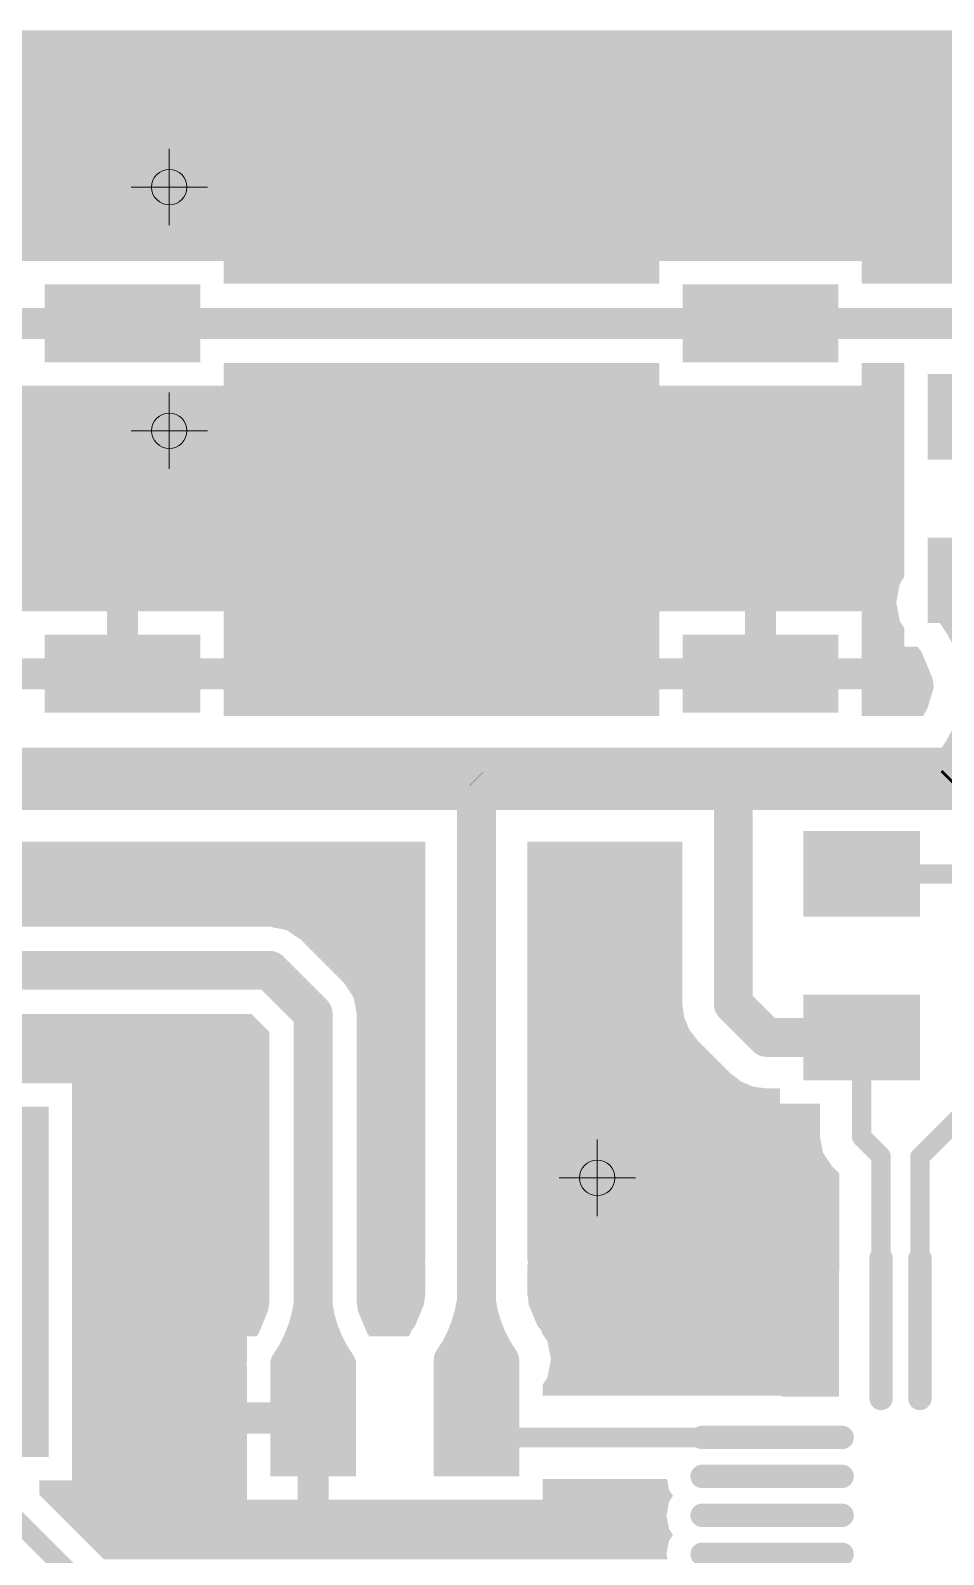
# Model space of a CAD drawing. Header units: inches. Extents: x -14 to 5184, y -66 to 1689.
# Drawn here: x 2043.98 to 2067.41, y 717.97 to 757.06 of the extents above; entities that cross this region are included whole.
import ezdxf

# ---------------------------------------------------------------- set-up
doc = ezdxf.new("R2010")
doc.units = ezdxf.units.IN
doc.header["$MEASUREMENT"] = 0
doc.layers.add('DRILL', color=7, linetype='Continuous', true_color=0xffffff)
doc.layers.add('Drill Gost', color=7, linetype='Continuous')
doc.layers.add('Poligon', color=7, linetype='Continuous')

# ---------------------------------------------------------------- blocks, each defined once
blk = doc.blocks.new('ROUND_4')
at = {"const_width": 0.015748}
blk.add_lwpolyline([(-0.007874, 0, 1), (0.007874, 0, 1)], format="xyb", close=True, dxfattribs=at)
blk = doc.blocks.new('RECTANGLE_22')
blk.add_solid([(0.02165, 0.08858), (0.02165, -0.08858), (-0.02165, 0.08858), (-0.02165, -0.08858)])
blk = doc.blocks.new('RECTANGLE_15')
blk.add_solid([(0.03937, 0.01969), (0.03937, -0.01969), (-0.03937, 0.01969), (-0.03937, -0.01969)])
blk = doc.blocks.new('RECTANGLE_11')
blk.add_solid([(0.02953, 0.02165), (0.02953, -0.02165), (-0.02953, 0.02165), (-0.02953, -0.02165)])
blk = doc.blocks.new('OBLONG_14')
at = {"const_width": 0.01181}
blk.add_lwpolyline([(0.03543, 0), (-0.03543, 0)], dxfattribs=at)
at = {"const_width": 0.00591}
for points in [[(-0.03839, 0, 1), (-0.03248, 0, 1)], [(0.03248, 0, 1), (0.03839, 0, 1)]]:
    blk.add_lwpolyline(points, format="xyb", close=True, dxfattribs=at)
blk = doc.blocks.new('OBLONG_9')
at = {"const_width": 0.01181}
blk.add_lwpolyline([(0, 0.03543), (0, -0.03543)], dxfattribs=at)
at = {"const_width": 0.00591}
for points in [[(-0.00295, 0.03543, 1), (0.00295, 0.03543, 1)], [(-0.00295, -0.03543, 1), (0.00295, -0.03543, 1)]]:
    blk.add_lwpolyline(points, format="xyb", close=True, dxfattribs=at)
blk = doc.blocks.new('RECTANGLE_10')
blk.add_solid([(0.02165, 0.02953), (0.02165, -0.02953), (-0.02165, 0.02953), (-0.02165, -0.02953)])
blk = doc.blocks.new('ROUND_1')
at = {"const_width": 0.00886}
blk.add_lwpolyline([(-0.00443, 0, 1), (0.00443, 0, 1)], format="xyb", close=True, dxfattribs=at)
blk = doc.blocks.new('ROUND_2')
at = {"const_width": 0.00984}
blk.add_lwpolyline([(-0.00492, 0, 1), (0.00492, 0, 1)], format="xyb", close=True, dxfattribs=at)
blk = doc.blocks.new('ROUND_3')
at = {"const_width": 0.007874}
blk.add_lwpolyline([(-0.003937, 0, 1), (0.003937, 0, 1)], format="xyb", close=True, dxfattribs=at)
blk = doc.blocks.new('ROUND_5')
at = {"const_width": 0.00492}
blk.add_lwpolyline([(-0.00246, 0, 1), (0.00246, 0, 1)], format="xyb", close=True, dxfattribs=at)
blk = doc.blocks.new('ROUND_32')
at = {"const_width": 0.007874}
blk.add_lwpolyline([(-0.003937, 0, 1), (0.003937, 0, 1)], format="xyb", close=True, dxfattribs=at)

msp = doc.modelspace()

# ---------------------------------------------------------------- linework, layer by layer
for points, const_width in [([(2040.7703, 749.5437), (2046.3418, 749.5437)], 0.7986), ([(2046.3418, 749.5437), (2062.7136, 749.5437)], 0.7986), ([(2062.7136, 749.5437), (2067.8297, 749.5437)], 0.7986), ([(2035.5604, 737.8643), (2055.4181, 737.8643)], 1.5972), ([(2055.4181, 737.8643), (2062.0148, 737.8643)], 1.5972), ([(2062.0148, 737.8643), (2067.5053, 737.8643)], 1.5972), ([(2067.5053, 737.8643), (2068.3893, 737.8643)], 1.5972), ([(2055.4238, 721.4746), (2055.4238, 737.8586)], 0.9983), ([(2062.0148, 732.0923), (2062.0148, 737.8643)], 0.9983), ([(2055.4181, 737.8643), (2055.4238, 737.8586)], 0.4991), ([(2067.5053, 737.8643), (2067.5559, 737.9148)], 0.4991), ([(2065.3069, 735.4261), (2068.0441, 735.4261)], 0.4991), ([(2036.8192, 732.9534), (2050.1182, 732.9534)], 0.9983), ([(2050.1182, 732.9534), (2051.2319, 731.8397)], 0.9983), ([(2062.0148, 732.0923), (2062.8737, 731.2333)], 0.9983), ([(2051.2319, 721.3735), (2051.2319, 731.8397)], 0.9983), ([(2062.8737, 731.2333), (2065.3069, 731.2333)], 0.9983), ([(2065.3069, 728.6819), (2065.3069, 731.2333)], 0.4991), ([(2066.8042, 728.1704), (2068.9029, 730.2691)], 0.4991), ([(2065.3069, 728.6819), (2065.8059, 728.1829)], 0.4991), ([(2065.8059, 723.5708), (2065.8059, 728.1829)], 0.4991), ([(2066.8042, 723.7705), (2066.8042, 728.1704)], 0.4991), ([(2066.8042, 723.5708), (2066.8042, 723.7705)], 0.4991), ([(2055.4238, 721.4746), (2055.9231, 720.9753)], 0.4991), ([(2055.9231, 720.9753), (2063.2104, 720.9753)], 0.4991), ([(2043.3446, 719.1385), (2045.501, 716.9822)], 0.4991)]:
    msp.add_lwpolyline(points, dxfattribs=dict(const_width=const_width))
for points, const_width in [([(2068.4624, 740.032, 0.1600761), (2067.4661, 742.387)], 0.8984), ([(2067.68, 738.2443, 0.111625), (2068.4624, 740.032)], 0.9983), ([(2054.7299, 722.9808, 0.1891552), (2055.3231, 725.4549)], 0.7986), ([(2055.5245, 725.4549, 0.1935995), (2056.1138, 722.9771)], 0.7986), ([(2050.5379, 722.8797, 0.1891554), (2051.1312, 725.3539)], 0.7986), ([(2051.3326, 725.3539, 0.1935995), (2051.9219, 722.876)], 0.7986)]:
    msp.add_lwpolyline(points, format="xyb", dxfattribs=dict(const_width=const_width))
at = {"layer": 'Drill Gost', "lineweight": 9, "transparency": 33554457}
for p, q in [((2047.5401, 753.0389), (2047.5401, 754.0182)), ((2047.5401, 753.0389), (2046.5609, 753.0389)), ((2047.5401, 753.0389), (2047.5401, 752.0597)), ((2047.5401, 753.0389), (2048.5194, 753.0389)), ((2047.5401, 746.7908), (2047.5401, 747.7701)), ((2047.5401, 746.7908), (2046.5609, 746.7908)), ((2047.5401, 746.7908), (2047.5401, 745.8116)), ((2047.5401, 746.7908), (2048.5194, 746.7908)), ((2058.5213, 727.6325), (2058.5213, 728.6118)), ((2058.5213, 727.6325), (2057.5421, 727.6325)), ((2058.5213, 727.6325), (2058.5213, 726.6533)), ((2058.5213, 727.6325), (2059.5006, 727.6325))]:
    msp.add_line(p, q, dxfattribs=at)
for centre in [(2047.5401, 753.0389), (2047.5401, 746.7908), (2058.5213, 727.6325)]:
    msp.add_circle(centre, 0.4542, dxfattribs=at)
at = {"layer": 'Poligon', "color": 252}
for points in [[(2011.4411, 756.8948), (2012.2496, 757.0556), (2131.1206, 756.8948), (2130.3121, 757.0556)], [(2012.6618, 757.0556), (2012.6618, 757.0556), (2129.8598, 757.0556), (2012.6618, 757.0556)], [(2010.6795, 756.5793), (2011.4034, 756.8791), (2131.9231, 756.5793), (2131.1993, 756.8791)], [(2011.4034, 756.8791), (2011.4411, 756.8948), (2131.1993, 756.8791), (2131.1206, 756.8948)], [(2009.9941, 756.1213), (2010.6102, 756.5329), (2132.651, 756.1213), (2132.035, 756.5329)], [(2010.6102, 756.5329), (2010.6795, 756.5793), (2132.035, 756.5329), (2131.9231, 756.5793)], [(2009.4112, 755.5384), (2009.9032, 756.0304), (2133.2791, 755.5384), (2132.7871, 756.0304)], [(2009.9032, 756.0304), (2009.9941, 756.1213), (2132.7871, 756.0304), (2132.651, 756.1213)], [(2009.3126, 755.3908), (2009.4112, 755.5384), (2133.4267, 755.3908), (2133.2791, 755.5384)], [(2008.9533, 754.853), (2009.3126, 755.3908), (2133.786, 754.853), (2133.4267, 755.3908)], [(2008.8645, 754.6387), (2008.9533, 754.853), (2133.9292, 754.6387), (2133.786, 754.853)], [(2008.6378, 754.0914), (2008.8645, 754.6387), (2134.1559, 754.0914), (2133.9292, 754.6387)], [(2008.5804, 753.803), (2008.6378, 754.0914), (2134.2754, 753.803), (2134.1559, 754.0914)], [(2008.5518, 753.6589), (2008.5571, 753.6857), (2126.2801, 753.6589), (2126.5524, 753.6857)], [(2008.5571, 753.6857), (2008.5804, 753.803), (2134.2987, 753.6857), (2134.2754, 753.803)], [(2017.221, 753.5971), (2016.5931, 753.6589), (2125.6522, 753.5971), (2126.2801, 753.6589)], [(2017.4933, 753.5702), (2017.221, 753.5971), (2125.5638, 753.5702), (2125.6522, 753.5971)], [(2018.2705, 753.3345), (2017.4933, 753.5702), (2124.7866, 753.3345), (2125.5638, 753.5702)], [(2018.3589, 753.3077), (2018.2705, 753.3345), (2124.7364, 753.3077), (2124.7866, 753.3345)], [(2019.1065, 752.9081), (2018.3589, 753.3077), (2123.9888, 752.9081), (2124.7364, 753.3077)], [(2019.1566, 752.8813), (2019.1065, 752.9081), (2123.9561, 752.8813), (2123.9888, 752.9081)], [(2019.8232, 752.3342), (2019.1566, 752.8813), (2123.2896, 752.3342), (2123.9561, 752.8813)], [(2019.8559, 752.3074), (2019.8232, 752.3342), (2123.2676, 752.3074), (2123.2896, 752.3342)], [(2020.4077, 751.635), (2019.8559, 752.3074), (2122.7157, 751.635), (2123.2676, 752.3074)], [(2020.4297, 751.6082), (2020.4077, 751.635), (2122.7014, 751.6082), (2122.7157, 751.635)], [(2020.6794, 751.141), (2020.4297, 751.6082), (2122.4517, 751.141), (2122.7014, 751.6082)], [(2048.9373, 750.5616), (2048.9373, 751.141), (2060.118, 750.5616), (2060.118, 751.141)], [(2065.3091, 750.5616), (2065.3091, 751.141), (2077.6878, 750.5616), (2077.6878, 751.141)], [(2048.9373, 747.9465), (2048.9373, 748.5259), (2060.118, 747.9465), (2060.118, 748.5259)], [(2065.3091, 747.9465), (2065.3091, 748.5259), (2066.4072, 747.9465), (2066.4072, 748.5259)], [(2042.1492, 745.4508), (2042.1492, 747.9465), (2066.4072, 745.4508), (2066.4072, 747.9465)], [(2042.149, 744.6522), (2042.149, 745.4508), (2066.4074, 744.6522), (2066.4074, 745.4508)], [(2042.1492, 743.3544), (2042.1492, 744.6522), (2066.4072, 743.3544), (2066.4072, 744.6522)], [(2035.6602, 743.0483), (2035.6602, 743.3544), (2066.4072, 743.0483), (2066.4072, 743.3544)], [(2035.6602, 742.8739), (2035.6602, 743.0483), (2066.2906, 742.8739), (2066.4072, 743.0483)], [(2035.6602, 742.7198), (2035.6602, 742.8739), (2066.26, 742.7198), (2066.2906, 742.8739)], [(2035.7698, 742.5558), (2035.6602, 742.7198), (2066.2274, 742.5558), (2066.26, 742.7198)], [(2042.1492, 742.387), (2042.1492, 742.5558), (2066.1938, 742.387), (2066.2274, 742.5558)], [(2042.1492, 742.1565), (2042.1492, 742.387), (2066.2397, 742.1565), (2066.1938, 742.387)], [(2045.9425, 740.9585), (2045.9425, 742.1565), (2046.7411, 740.9585), (2046.7411, 742.1565)], [(2048.9373, 740.9585), (2048.9373, 742.1565), (2060.118, 740.9585), (2060.118, 742.1565)], [(2062.3143, 740.9585), (2062.3143, 742.1565), (2063.1129, 740.9585), (2063.1129, 742.1565)], [(2065.3091, 741.9001), (2065.3091, 742.1565), (2066.2906, 741.9001), (2066.2397, 742.1565)], [(2065.3091, 741.7257), (2065.3091, 741.9001), (2066.4072, 741.7257), (2066.2906, 741.9001)], [(2065.3091, 741.258), (2065.3091, 741.7257), (2066.4072, 741.258), (2066.4072, 741.7257)], [(2065.3091, 741.1168), (2065.3091, 741.258), (2066.8462, 741.1168), (2066.7379, 741.258)], [(2065.3091, 740.9585), (2065.3091, 741.1168), (2066.9118, 740.9585), (2066.8462, 741.1168)], [(2035.072, 740.4302), (2035.207, 740.7562), (2067.1306, 740.4302), (2066.9956, 740.7562)], [(2035.207, 740.7562), (2035.3623, 740.9585), (2066.9956, 740.7562), (2066.9118, 740.9585)], [(2034.9814, 740.2116), (2035.072, 740.4302), (2067.1594, 740.2116), (2067.1306, 740.4302)], [(2034.96, 740.1599), (2034.9814, 740.2116), (2067.1437, 740.1599), (2067.1594, 740.2116)], [(2048.9373, 739.4753), (2048.9373, 740.1599), (2060.118, 739.4753), (2060.118, 740.1599)], [(2065.3091, 739.676), (2065.3091, 740.1599), (2066.9969, 739.676), (2067.1437, 740.1599)], [(2065.3091, 739.4753), (2065.3091, 739.676), (2066.8896, 739.4753), (2066.9969, 739.676)], [(2013.7244, 735.2991), (2014.6785, 736.2532), (2054.1149, 735.2991), (2054.1149, 736.2532)], [(2056.7328, 732.0923), (2056.7328, 736.2532), (2060.7058, 732.0923), (2060.7058, 736.2532)], [(2013.7244, 734.5911), (2013.7244, 735.2991), (2054.1149, 734.5911), (2054.1149, 735.2991)], [(2018.2428, 734.5053), (2017.5913, 734.5911), (2054.1149, 734.5053), (2054.1149, 734.5911)], [(2018.8499, 734.2538), (2018.2428, 734.5053), (2054.1149, 734.2538), (2054.1149, 734.5053)], [(2019.0734, 734.0824), (2018.8499, 734.2538), (2054.1149, 734.0824), (2054.1149, 734.2538)], [(2019.096, 734.073), (2019.0734, 734.0824), (2054.1149, 734.073), (2054.1149, 734.0824)], [(2050.5466, 733.9878), (2050.1182, 734.073), (2054.1149, 733.9878), (2054.1149, 734.073)], [(2050.9098, 733.7451), (2050.5466, 733.9878), (2054.1149, 733.7451), (2054.1149, 733.9878)], [(2052.0235, 732.6314), (2050.9098, 733.7451), (2054.1149, 732.6314), (2054.1149, 733.7451)], [(2052.2662, 732.2682), (2052.0235, 732.6314), (2054.1149, 732.2682), (2054.1149, 732.6314)], [(2052.3515, 731.8397), (2052.2662, 732.2682), (2054.1149, 731.8397), (2054.1149, 732.2682)], [(2056.7328, 731.7535), (2056.7328, 732.0923), (2060.7504, 731.7535), (2060.7058, 732.0923)], [(2036.8251, 731.376), (2037.2829, 731.8338), (2050.1122, 731.376), (2049.6544, 731.8338)], [(2052.3515, 725.521), (2052.3515, 731.8397), (2054.1149, 725.521), (2054.1149, 731.8397)], [(2056.7328, 731.4378), (2056.7328, 731.7535), (2060.8812, 731.4378), (2060.7504, 731.7535)], [(2036.4904, 731.0413), (2036.8251, 731.376), (2050.1122, 731.0413), (2050.1122, 731.376)], [(2056.7328, 731.1667), (2056.7328, 731.4378), (2061.0892, 731.1667), (2060.8812, 731.4378)], [(2036.4787, 730.9367), (2036.4904, 730.9956), (2050.1122, 730.9367), (2050.1122, 730.9956)], [(2036.4787, 730.0596), (2036.4787, 730.9367), (2050.1122, 730.0596), (2050.1122, 730.9367)], [(2036.4904, 730.9956), (2036.4904, 731.0413), (2050.1122, 730.9956), (2050.1122, 731.0413)], [(2056.7328, 730.3077), (2056.7328, 731.1667), (2061.9482, 730.3077), (2061.0892, 731.1667)], [(2045.0417, 724.4939), (2045.0417, 730.0596), (2050.1122, 724.4939), (2050.1122, 730.0596)], [(2056.7328, 730.0997), (2056.7328, 730.3077), (2062.2192, 730.0997), (2061.9482, 730.3077)], [(2056.7328, 729.9689), (2056.7328, 730.0997), (2062.5349, 729.9689), (2062.2192, 730.0997)], [(2056.7328, 729.9243), (2056.7328, 729.9689), (2062.8737, 729.9243), (2062.5349, 729.9689)], [(2056.7328, 729.5362), (2056.7328, 729.9243), (2063.2106, 729.5362), (2063.2106, 729.9243)], [(2056.7328, 728.6819), (2056.7328, 729.5362), (2064.2382, 728.6819), (2064.2382, 729.5362)], [(2056.7328, 728.2729), (2056.7328, 728.6819), (2064.3196, 728.2729), (2064.2382, 728.6819)], [(2056.7328, 727.9262), (2056.7328, 728.2729), (2064.5512, 727.9262), (2064.3196, 728.2729)], [(2056.7328, 727.7402), (2056.7328, 727.9262), (2064.7372, 727.7402), (2064.5512, 727.9262)], [(2056.7328, 725.521), (2056.7328, 727.7402), (2064.7372, 725.521), (2064.7372, 727.7402)], [(2052.3515, 725.4549), (2052.3515, 725.521), (2054.1017, 725.4549), (2054.1149, 725.521)], [(2052.3515, 725.3889), (2052.3515, 725.4549), (2054.1149, 725.3889), (2054.1017, 725.4549)], [(2052.3515, 725.2865), (2052.3515, 725.3889), (2054.1149, 725.2865), (2054.1149, 725.3889)], [(2056.7459, 725.4549), (2056.7328, 725.521), (2064.7372, 725.4549), (2064.7372, 725.521)], [(2056.7328, 725.3889), (2056.7459, 725.4549), (2064.7372, 725.3889), (2064.7372, 725.4549)], [(2056.7328, 725.2736), (2056.7328, 725.3889), (2064.7372, 725.2736), (2064.7372, 725.3889)], [(2052.3515, 725.286), (2052.3515, 725.2865), (2054.1116, 725.286), (2054.1149, 725.2865)], [(2052.3515, 725.2613), (2052.3515, 725.286), (2054.1149, 725.2613), (2054.1116, 725.286)], [(2052.3515, 724.6864), (2052.3515, 725.2613), (2054.1149, 724.6864), (2054.1149, 725.2613)], [(2056.7339, 725.2734), (2056.7328, 725.2736), (2064.7372, 725.2734), (2064.7372, 725.2736)], [(2056.7328, 725.2649), (2056.7339, 725.2734), (2064.7372, 725.2649), (2064.7372, 725.2734)], [(2056.7328, 725.2642), (2056.7328, 725.2649), (2064.7372, 725.2642), (2064.7372, 725.2649)], [(2056.7328, 724.632), (2056.7328, 725.2642), (2064.7272, 724.632), (2064.7272, 725.2642)], [(2052.3515, 724.4396), (2052.3515, 724.6864), (2054.0824, 724.4396), (2054.1149, 724.6864)], [(2056.7663, 724.377), (2056.7328, 724.632), (2064.7272, 724.377), (2064.7272, 724.632)], [(2045.0417, 724.2308), (2045.0417, 724.4939), (2050.0776, 724.2308), (2050.1122, 724.4939)], [(2045.0417, 723.6325), (2045.0417, 724.2308), (2049.8298, 723.6325), (2050.0776, 724.2308)], [(2052.3588, 724.384), (2052.3515, 724.4396), (2054.075, 724.384), (2054.0824, 724.4396)], [(2052.3799, 724.2238), (2052.3588, 724.384), (2054.0087, 724.2238), (2054.075, 724.384)], [(2052.5412, 723.8343), (2052.3799, 724.2238), (2053.8473, 723.8343), (2054.0087, 724.2238)], [(2056.9869, 723.8445), (2056.7663, 724.377), (2064.7272, 723.8445), (2064.7272, 724.377)], [(2052.6054, 723.6795), (2052.5412, 723.8343), (2053.7286, 723.6795), (2053.8473, 723.8343)], [(2057.111, 723.6828), (2056.9869, 723.8445), (2064.7272, 723.6828), (2064.7272, 723.8445)], [(2045.0417, 723.571), (2045.0417, 723.6325), (2049.7825, 723.571), (2049.8298, 723.6325)], [(2045.0417, 722.9496), (2045.0417, 723.571), (2049.534, 722.9496), (2049.534, 723.571)], [(2052.6108, 723.6664), (2052.6054, 723.6795), (2053.7473, 723.6664), (2053.7286, 723.6795)], [(2052.6206, 723.6428), (2052.6108, 723.6664), (2053.7314, 723.6428), (2053.7473, 723.6664)], [(2052.6755, 723.5711), (2052.6206, 723.6428), (2053.6836, 723.5711), (2053.7314, 723.6428)], [(2057.092, 723.6694), (2057.111, 723.6828), (2064.7272, 723.6694), (2064.7272, 723.6828)], [(2057.2422, 723.4445), (2057.092, 723.6694), (2064.7272, 723.4445), (2064.7272, 723.6694)], [(2057.3352, 722.9771), (2057.2422, 723.4445), (2064.7272, 722.9771), (2064.7272, 723.4445)], [(2045.0417, 722.8797), (2045.0417, 722.9496), (2049.5201, 722.8797), (2049.534, 722.9496)], [(2045.0417, 722.8098), (2045.0417, 722.8797), (2049.534, 722.8098), (2049.5201, 722.8797)], [(2045.0417, 721.8739), (2045.0417, 722.8098), (2049.534, 721.8739), (2049.534, 722.8098)], [(2057.2422, 722.5096), (2057.3352, 722.9771), (2064.7272, 722.5096), (2064.7272, 722.9771)], [(2057.1209, 722.328), (2057.2422, 722.5096), (2064.7272, 722.328), (2064.7272, 722.5096)], [(2057.1209, 722.044), (2057.1209, 722.328), (2064.7272, 722.044), (2064.7272, 722.328)], [(2045.0417, 721.4746), (2045.0417, 721.8739), (2051.231, 721.4746), (2051.231, 721.8739)], [(2063.3176, 722.0227), (2063.2104, 722.044), (2064.7272, 722.0227), (2064.7272, 722.044)], [(2045.0417, 721.0753), (2045.0417, 721.4746), (2051.6304, 721.0753), (2051.6304, 721.4746)], [(2045.0417, 719.8772), (2045.0417, 721.0753), (2049.534, 719.8772), (2049.534, 721.0753)], [(2050.8317, 719.3782), (2050.8317, 721.0753), (2051.6304, 719.3782), (2051.6304, 721.0753)], [(2057.1209, 719.6265), (2057.1209, 719.9066), (2060.3675, 719.6265), (2060.3118, 719.9066)], [(2044.2098, 719.4969), (2044.2098, 719.8772), (2049.534, 719.4969), (2049.534, 719.8772)], [(2057.1209, 719.4779), (2057.1209, 719.6265), (2060.4668, 719.4779), (2060.3675, 719.6265)], [(2044.3285, 719.3782), (2044.2098, 719.4969), (2049.534, 719.3782), (2049.534, 719.4969)], [(2044.3774, 719.3293), (2044.3285, 719.3782), (2060.3675, 719.3293), (2060.4002, 719.3782)], [(2044.728, 718.9787), (2044.3774, 719.3293), (2060.2978, 718.9787), (2060.3675, 719.3293)], [(2052.9281, 719.3782), (2052.9281, 719.3784), (2053.7267, 719.3782), (2053.7267, 719.3784)], [(2057.1209, 719.3782), (2057.1209, 719.4779), (2060.4002, 719.3782), (2060.4668, 719.4779)], [(2045.0785, 718.6282), (2044.728, 718.9787), (2060.3675, 718.6282), (2060.2978, 718.9787)], [(2031.3831, 716.5867), (2031.3831, 718.5268), (2044.6729, 716.5867), (2042.7329, 718.5268)], [(2045.2271, 718.4796), (2045.0785, 718.6282), (2060.4668, 718.4796), (2060.3675, 718.6282)], [(2045.3757, 718.331), (2045.2271, 718.4796), (2060.3675, 718.331), (2060.4668, 718.4796)], [(2045.7262, 717.9805), (2045.3757, 718.331), (2060.2978, 717.9805), (2060.3675, 718.331)], [(2045.8594, 717.8473), (2045.7262, 717.9805), (2060.3243, 717.8473), (2060.2978, 717.9805)]]:
    msp.add_solid(points, dxfattribs=at)

# ---------------------------------------------------------------- block references
at = {"xscale": 50.7125995, "yscale": 50.7125995, "zscale": 50.7125995}
for name, p in [('ROUND_4', (2047.5397, 753.0377)), ('RECTANGLE_15', (2046.3418, 749.5437)), ('RECTANGLE_15', (2062.7136, 749.5437)), ('ROUND_3', (2046.3418, 749.5437)), ('ROUND_3', (2046.3418, 749.5437)), ('ROUND_3', (2062.7136, 749.5437)), ('ROUND_3', (2062.7136, 749.5437)), ('RECTANGLE_11', (2068.5036, 747.1479)), ('ROUND_4', (2047.5397, 746.7896)), ('RECTANGLE_11', (2068.5036, 742.9551)), ('ROUND_1', (2067.4661, 742.387)), ('RECTANGLE_15', (2046.3418, 740.5592)), ('RECTANGLE_15', (2062.7136, 740.5592)), ('ROUND_4', (2055.4181, 737.8643)), ('ROUND_4', (2055.4181, 737.8643)), ('ROUND_4', (2062.0148, 737.8643)), ('ROUND_4', (2062.0148, 737.8643)), ('ROUND_4', (2067.5053, 737.8643)), ('ROUND_4', (2067.5053, 737.8643)), ('ROUND_2', (2067.68, 738.2443)), ('ROUND_2', (2055.4238, 737.8586)), ('ROUND_2', (2062.0148, 737.8643)), ('ROUND_5', (2055.4181, 737.8643)), ('ROUND_5', (2055.4238, 737.8586)), ('ROUND_5', (2067.5053, 737.8643)), ('ROUND_5', (2067.5559, 737.9148)), ('RECTANGLE_11', (2065.3069, 735.4261)), ('ROUND_5', (2065.3069, 735.4261)), ('ROUND_2', (2050.1182, 732.9534)), ('ROUND_2', (2050.1182, 732.9534)), ('ROUND_2', (2062.0148, 732.0923)), ('ROUND_2', (2062.0148, 732.0923)), ('ROUND_2', (2051.2319, 731.8397)), ('ROUND_2', (2051.2319, 731.8397)), ('RECTANGLE_11', (2065.3069, 731.2333)), ('ROUND_2', (2062.8737, 731.2333)), ('ROUND_2', (2062.8737, 731.2333)), ('ROUND_2', (2065.3069, 731.2333)), ('ROUND_5', (2065.3069, 731.2333)), ('RECTANGLE_22', (2043.3446, 724.9684)), ('ROUND_5', (2065.3069, 728.6819)), ('ROUND_5', (2065.3069, 728.6819)), ('ROUND_4', (2058.5208, 727.6315)), ('ROUND_5', (2065.8059, 728.1829)), ('ROUND_5', (2065.8059, 728.1829)), ('ROUND_5', (2066.8042, 728.1704)), ('ROUND_5', (2066.8042, 728.1704)), ('ROUND_3', (2055.3231, 725.4549)), ('ROUND_3', (2055.5245, 725.4549)), ('OBLONG_9', (2065.8059, 723.7705)), ('OBLONG_9', (2066.8042, 723.7705)), ('ROUND_3', (2051.1312, 725.3539)), ('ROUND_3', (2051.3326, 725.3539)), ('ROUND_5', (2065.8059, 723.5708)), ('ROUND_5', (2066.8042, 723.7705)), ('ROUND_5', (2066.8042, 723.7705)), ('ROUND_5', (2066.8042, 723.5708)), ('ROUND_3', (2050.5379, 722.8797)), ('ROUND_3', (2051.9219, 722.876)), ('ROUND_3', (2054.7299, 722.9808)), ('ROUND_3', (2056.1138, 722.9771)), ('RECTANGLE_10', (2051.231, 721.4746)), ('RECTANGLE_10', (2055.4238, 721.4746)), ('ROUND_2', (2051.2319, 721.3735)), ('ROUND_2', (2055.4238, 721.4746)), ('ROUND_5', (2055.4238, 721.4746)), ('ROUND_5', (2055.9231, 720.9753)), ('ROUND_5', (2055.9231, 720.9753)), ('OBLONG_14', (2063.0107, 720.9753)), ('ROUND_5', (2063.2104, 720.9753)), ('OBLONG_14', (2063.0107, 719.977)), ('OBLONG_14', (2063.0107, 718.9787)), ('OBLONG_14', (2063.0107, 717.9805))]:
    msp.add_blockref(name, p, dxfattribs=at)
at = {"layer": 'DRILL', "color": 1, "xscale": 50.7125995, "yscale": 50.7125995, "zscale": 50.7125995}
for p in [(2047.5397, 753.0377), (2047.5397, 746.7896), (2058.5208, 727.6315)]:
    msp.add_blockref('ROUND_32', p, dxfattribs=at)

doc.saveas('drawing.dxf')
